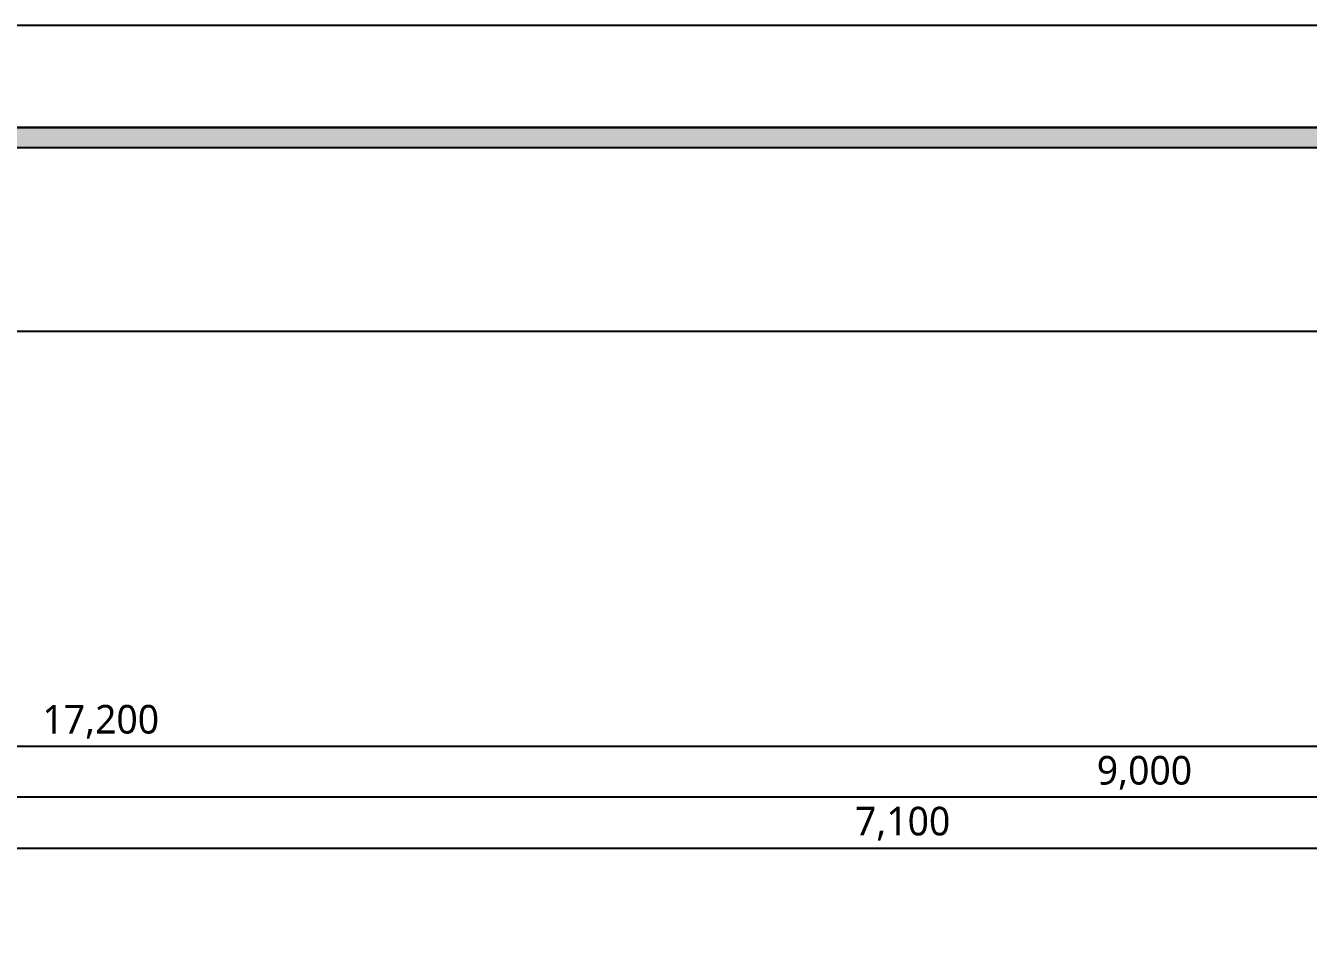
# Model space of a CAD drawing. Header units: metres. Extents: x 11578468 to 47831421, y -58341524 to -14256839.
# Drawn here: x 23788619 to 23793658, y -29019856 to -29016306 of the extents above; entities that cross this region are included whole.
import ezdxf
from ezdxf.enums import TextEntityAlignment as Align

# ---------------------------------------------------------------- set-up
doc = ezdxf.new("R2010")
doc.units = ezdxf.units.M
doc.header["$LTSCALE"] = 50
doc.header["$MEASUREMENT"] = 0
doc.layers.get('0').update_dxf_attribs({"linetype": 'CONTINUOUS'})
doc.layers.get('DEFPOINTS').update_dxf_attribs({"linetype": 'CONTINUOUS'})
for name, color, linetype in [('3.기호.계단선', 30, 'CONTINUOUS'), ('FORM(YOURNAME)-1', 1, 'CONTINUOUS'), ('FORM(YOURNAME)-11', 1, 'CONTINUOUS')]:
    doc.layers.add(name, color=color, linetype=linetype)
doc.layers.add('DIM', color=7, linetype='CONTINUOUS', lineweight=15)
doc.styles.add('N 맑은고딕', font='malgun.ttf')
doc.styles.add('YOURNAME', font='malgun.ttf')
doc.dimstyles.new('JJ IN 45', dxfattribs={"dimscale": 45, "dimtxt": 2.5, "dimasz": 1, "dimexe": 1.25, "dimexo": 1.5, "dimtad": 1, "dimdec": 6, "dimlunit": 6, "dimtxsty": 'N 맑은고딕', "dimblk": 'ARCHTICK', "dimcen": 2.5, "dimclrd": 256, "dimclre": 256, "dimclrt": 256, "dimadec": 0, "dimazin": 0, "dimtfac": 1, "dimtdec": 6, "dimtix": 1, "dimtmove": 0, "dimatfit": 3, "dimldrblk": 'ARCHTICK', "dimfxl": 1, "dimarcsym": 0})

# ---------------------------------------------------------------- blocks, each defined once
blk = doc.blocks.new('_ArchTick')
at = {"color": 0, "linetype": 'ByBlock', "const_width": 0.15}
blk.add_lwpolyline([(-0.5, -0.5), (0.5, 0.5)], dxfattribs=at)
blk = doc.blocks.new('*D400')
at = {"layer": 'DEFPOINTS', "color": 0, "transparency": 16777216}
for p in [(23743802, -29127857), (23736702, -29128057), (23743802, -29128057)]:
    blk.add_point(p, dxfattribs=at)
at = {"layer": 'DIM', "lineweight": -2, "transparency": 16777216}
for p, q in [((23736702, -29127989.5), (23736702, -29127800.75)), ((23743802, -29127989.5), (23743802, -29127800.75)), ((23736702, -29127857), (23743802, -29127857))]:
    blk.add_line(p, q, dxfattribs=at)
at = {"layer": 'DIM', "lineweight": -2, "transparency": 16777216, "xscale": 45, "yscale": 45, "zscale": 45, "rotation": 180}
blk.add_blockref('_ArchTick', (23736702, -29127857), dxfattribs=at)
at = {"layer": 'DIM', "lineweight": -2, "transparency": 16777216, "xscale": 45, "yscale": 45, "zscale": 45}
blk.add_blockref('_ArchTick', (23743802, -29127857), dxfattribs=at)
at = {"layer": 'DIM', "transparency": 16777216, "insert": (23740252, -29127761.00815218), "char_height": 112.5, "attachment_point": 5, "style": 'N 맑은고딕'}
blk.add_mtext('7,100', dxfattribs=at)
blk = doc.blocks.new('*D403')
at = {"layer": 'DEFPOINTS', "color": 0, "transparency": 16777216}
for p in [(23736702, -29127657), (23736702, -29128057), (23745702, -29128057)]:
    blk.add_point(p, dxfattribs=at)
at = {"layer": 'DIM', "lineweight": -2, "transparency": 16777216}
for p, q in [((23736702, -29127989.5), (23736702, -29127600.75)), ((23745702, -29127989.5), (23745702, -29127600.75)), ((23745702, -29127657), (23736702, -29127657))]:
    blk.add_line(p, q, dxfattribs=at)
at = {"layer": 'DIM', "lineweight": -2, "transparency": 16777216, "xscale": 45, "yscale": 45, "zscale": 45, "rotation": 180}
blk.add_blockref('_ArchTick', (23736702, -29127657), dxfattribs=at)
at = {"layer": 'DIM', "lineweight": -2, "transparency": 16777216, "xscale": 45, "yscale": 45, "zscale": 45}
blk.add_blockref('_ArchTick', (23745702, -29127657), dxfattribs=at)
at = {"layer": 'DIM', "transparency": 16777216, "insert": (23741202, -29127561.3138587), "char_height": 112.5, "attachment_point": 5, "style": 'N 맑은고딕'}
blk.add_mtext('9,000', dxfattribs=at)
blk = doc.blocks.new('*D406')
at = {"layer": 'DEFPOINTS', "color": 0, "transparency": 16777216}
for p in [(23745702, -29127457), (23728502, -29128057), (23745702, -29128057)]:
    blk.add_point(p, dxfattribs=at)
at = {"layer": 'DIM', "lineweight": -2, "transparency": 16777216}
for p, q in [((23728502, -29127989.5), (23728502, -29127400.75)), ((23745702, -29127989.5), (23745702, -29127400.75)), ((23728502, -29127457), (23745702, -29127457))]:
    blk.add_line(p, q, dxfattribs=at)
at = {"layer": 'DIM', "lineweight": -2, "transparency": 16777216, "xscale": 45, "yscale": 45, "zscale": 45, "rotation": 180}
blk.add_blockref('_ArchTick', (23728502, -29127457), dxfattribs=at)
at = {"layer": 'DIM', "lineweight": -2, "transparency": 16777216, "xscale": 45, "yscale": 45, "zscale": 45}
blk.add_blockref('_ArchTick', (23745702, -29127457), dxfattribs=at)
at = {"layer": 'DIM', "transparency": 16777216, "insert": (23737102, -29127361.00815218), "char_height": 112.5, "attachment_point": 5, "style": 'N 맑은고딕'}
blk.add_mtext('17,200', dxfattribs=at)
blk = doc.blocks.new('FORM-ELEVATION')
at = {"layer": 'FORM(YOURNAME)-11'}
h = blk.add_hatch(color=256, dxfattribs=at)
h.dxf.hatch_style = 1
h.paths.add_polyline_path([(-10308.57059686631, 35708.19891316444), (71691.42940313369, 35708.19891316444), (71691.42940313369, 35508.19891316444), (-10308.57059686631, 35508.19891316444)])
h.paths.add_polyline_path([(-10308.57059686631, -21491.80108683556), (71691.42940313369, -21491.80108683556), (71691.42940313369, -21691.80108683556), (-10308.57059686631, -21691.80108683556)])
at = {"layer": 'DEFPOINTS', "color": 158}
blk.add_lwpolyline([(-10308.57059686631, -21691.80108683556), (71691.42940313369, -21691.80108683556), (71691.42940313369, 35708.19891316444), (-10308.57059686631, 35708.19891316444)], close=True, dxfattribs=at)
at = {"layer": 'DEFPOINTS'}
blk.add_lwpolyline([(-8308.57059686631, 33708.19891316444), (61071.42940313369, 33708.19891316444), (61071.42940313369, -19691.80108683556), (-8308.57059686631, -19691.80108683556)], close=True, dxfattribs=at)
at = {"layer": 'FORM(YOURNAME)-11', "color": 250}
blk.add_lwpolyline([(-11308.57059686631, -22691.80108683556), (72691.42940313369, -22691.80108683556), (72691.42940313369, 36708.19891316444), (-11308.57059686631, 36708.19891316444)], close=True, dxfattribs=at)
at = {"layer": 'FORM(YOURNAME)-11'}
blk.add_lwpolyline([(-10308.57059686631, 35708.19891316444), (71691.42940313369, 35708.19891316444), (71691.42940313369, 35508.19891316444), (-10308.57059686631, 35508.19891316444)], close=True, dxfattribs=at)
at = {"layer": 'FORM(YOURNAME)-11', "color": 3, "style": 'YOURNAME'}
for tag, height, p in [('1', 450.5000000000001, (71040.92940313369, -1219.301086835563)), ('2', 450.5000000000001, (71040.92940313369, -1862.872515402734)), ('3', 450.5000000000001, (71040.92940313369, -3150.015372551978)), ('4', 450.5000000000001, (71040.92940313369, -5080.729658268392)), ('5', 514.8571428571429, (71040.92940313369, -7397.586801126599)), ('6', 514.8571428571429, (71040.92940313369, -9650.0868011266)), ('7', 514.8571428571429, (71040.92940313369, -11902.5868011266)), ('8', 514.8571428571429, (71040.92940313369, -14155.0868011266)), ('9', 514.8571428571429, (71040.92940313369, -16407.5868011266)), ('10', 514.8571428571429, (66790.64106271416, -18595.72965826839)), ('11', 514.8571428571429, (71040.92940313369, -18660.0868011266)), ('12', 514.8571428571429, (66790.64106271416, -20848.22965826839)), ('13', 514.8571428571429, (71040.92940313369, -20848.22965826839))]:
    blk.add_attdef(tag, text='', height=height, dxfattribs=at).set_placement(p, align=Align.MIDDLE_RIGHT)
blk = doc.blocks.new('sdagdgds')
at = {"layer": 'DIM'}
for base, p1, p2, picture, middle in [((23745702, -29127457), (23728502, -29128057), (23745702, -29128057), '*D406', (23737102, -29127361.00815218)), ((23736702, -29127657), (23745702, -29128057), (23736702, -29128057), '*D403', (23741202, -29127561.3138587)), ((23743802, -29127857), (23736702, -29128057), (23743802, -29128057), '*D400', (23740252, -29127761.00815218))]:
    dim = blk.add_linear_dim(base=base, p1=p1, p2=p2, dimstyle='JJ IN 45', dxfattribs=at)
    dim.commit()
    dim.dimension.update_dxf_attribs({"geometry": picture, "text_midpoint": middle})

msp = doc.modelspace()

# ---------------------------------------------------------------- block references
at = {"layer": '3.기호.계단선'}
msp.add_blockref('sdagdgds', (51811.67617667466, 108320.3500313759), dxfattribs=at)
at = {"layer": 'FORM(YOURNAME)-1', "xscale": 0.4, "yscale": 0.4, "zscale": 0.4}
msp.add_blockref('FORM-ELEVATION', (23776439.20851721, -29030989.61008395), dxfattribs=at)

doc.saveas('drawing.dxf')
